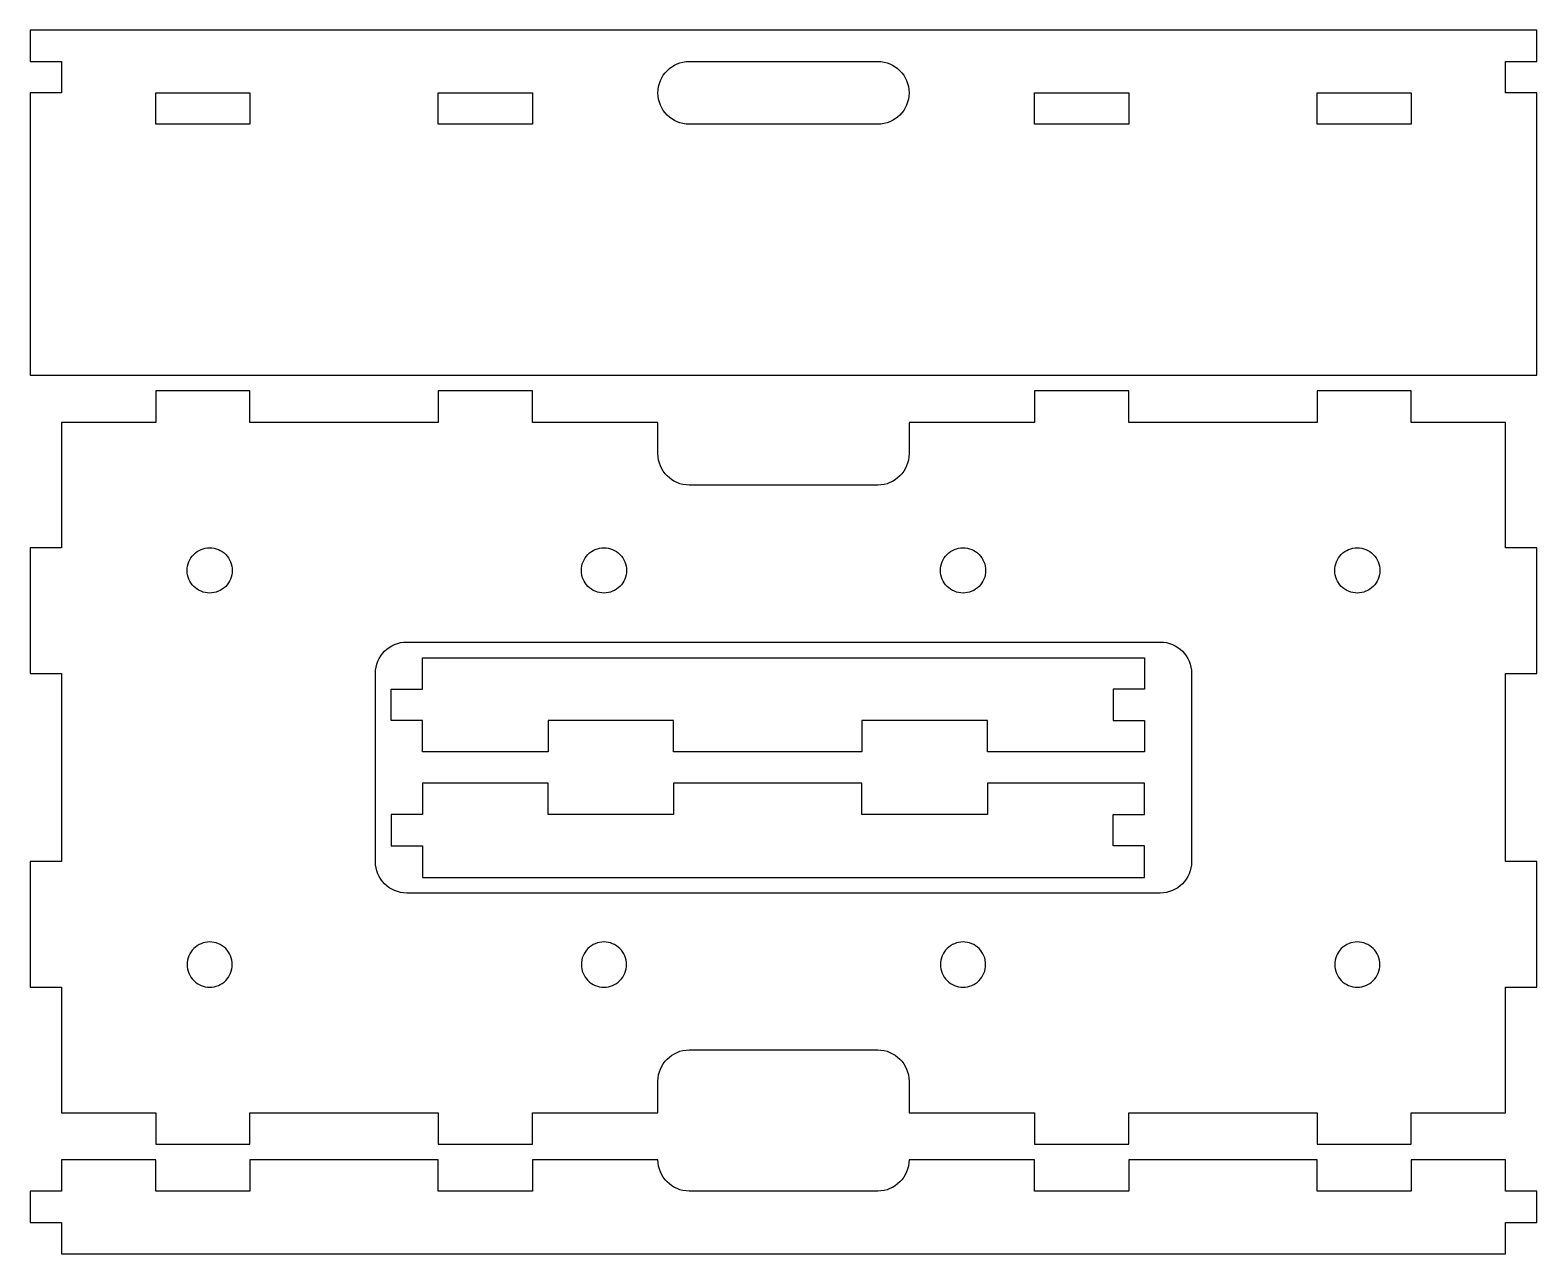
# Model space of a CAD drawing. Header units: inches. Extents: x 0 to 12, y 0 to 9.8.
import ezdxf

# ---------------------------------------------------------------- set-up
doc = ezdxf.new("R2010")
doc.units = ezdxf.units.IN
doc.layers.add('Layer_1', color=7, linetype='CONTINUOUS')

msp = doc.modelspace()

# ---------------------------------------------------------------- linework, layer by layer
at = {"layer": 'Layer_1', "color": 7}
for points in [[(0, 9.75), (0, 9.5), (0.25, 9.5), (0.25, 9.25), (0, 9.25), (0, 7), (6, 7), (12, 7), (12, 9.25), (11.75, 9.25), (11.75, 9.5), (12, 9.5), (12, 9.75), (6, 9.75)], [(5.25, 9.5)], [(1, 9.25), (1.75, 9.25), (1.75, 9), (1, 9)], [(3.25, 9.25), (4, 9.25), (4, 9), (3.25, 9)], [(8, 9.25), (8.75, 9.25), (8.75, 9), (8, 9)], [(10.25, 9.25), (11.000001, 9.25), (11.000001, 9), (10.25, 9)], [(1.25, 5.444999)], [(4.39, 5.444999)], [(7.25, 5.444999)], [(10.39, 5.444999)], [(3, 4.875)], [(3.124999, 3.999991), (3.124999, 4.249991), (2.874999, 4.249991), (2.874999, 4.499991), (3.124999, 4.499991), (3.124999, 4.749991), (8.874999, 4.749991), (8.874999, 4.499991), (8.624999, 4.499991), (8.624999, 4.249991), (8.874999, 4.249991), (8.874999, 3.999991), (7.624999, 3.999991), (7.624999, 4.249991), (6.624999, 4.249991), (6.624999, 3.999991), (6.124999, 3.999991), (5.624999, 3.999991), (5.124999, 3.999991), (5.124999, 4.249991), (4.124999, 4.249991), (4.124999, 3.999991)], [(3.124999, 3.750001), (3.124999, 3.500001), (2.874999, 3.500001), (2.874999, 3.250001), (3.124999, 3.250001), (3.124999, 3.000001), (8.874999, 3.000001), (8.874999, 3.250001), (8.624999, 3.250001), (8.624999, 3.500001), (8.874999, 3.500001), (8.874999, 3.750001), (7.624999, 3.750001), (7.624999, 3.500001), (6.624999, 3.500001), (6.624999, 3.750001), (6.124999, 3.750001), (5.624999, 3.750001), (5.124999, 3.750001), (5.124999, 3.500001), (4.124999, 3.500001), (4.124999, 3.750001)], [(1.25, 2.304999)], [(4.39, 2.304999)], [(7.25, 2.304999)], [(10.39, 2.304999)]]:
    msp.add_lwpolyline(points, close=True, dxfattribs=at)
for points in [[(5.25, 9.5), (6.75, 9.5)], [(6.75, 9), (5.25, 9)], [(1, 6.875), (1, 6.625), (0.25, 6.625), (0.25, 5.625), (0, 5.625), (0, 4.625), (0.25, 4.625), (0.25, 3.125), (0, 3.125), (0, 2.125), (0.25, 2.125), (0.25, 1.125), (1, 1.125), (1, 0.875), (1.75, 0.875), (1.75, 1.125), (3.25, 1.125), (3.25, 0.875), (4, 0.875), (4, 1.125), (5, 1.125), (5, 1.375), (5, 1.37502)], [(5, 6.37498), (5, 6.375), (5, 6.625), (4, 6.625), (4, 6.875), (3.25, 6.875), (3.25, 6.625), (1.75, 6.625), (1.75, 6.875), (1, 6.875)], [(7, 1.37502), (7, 1.375), (7, 1.125), (8, 1.125), (8, 0.875), (8.75, 0.875), (8.75, 1.125), (10.25, 1.125), (10.25, 0.875), (11, 0.875), (11, 1.125), (11.75, 1.125), (11.75, 2.125), (12, 2.125), (12, 3.125), (11.75, 3.125), (11.75, 4.625), (12, 4.625), (12, 5.625), (11.75, 5.625), (11.75, 6.625), (11, 6.625), (11, 6.875), (10.25, 6.875), (10.25, 6.625), (8.75, 6.625), (8.75, 6.875), (8, 6.875), (8, 6.625), (7, 6.625), (7, 6.375), (7, 6.37498)], [(6.75, 6.12498), (5.25, 6.12498)], [(3, 4.875), (9, 4.875)], [(2.75, 3.125), (2.75, 4.625)], [(9.25, 4.625), (9.25, 3.125)], [(9, 2.875), (3, 2.875)], [(5.25, 1.62502), (6.75, 1.62502)], [(0.25, 0.75), (0.25, 0.5), (0, 0.5), (0, 0.25), (0.25, 0.25), (0.25, 0), (11.75, 0), (11.75, 0.25), (12, 0.25), (12, 0.5), (11.75, 0.5), (11.75, 0.75), (11, 0.75), (11, 0.5), (10.25, 0.5), (10.25, 0.75), (8.75, 0.75), (8.75, 0.5), (8, 0.5), (8, 0.75), (7, 0.75)], [(5, 0.75), (4, 0.75), (4, 0.5), (3.25, 0.5), (3.25, 0.75), (1.75, 0.75), (1.75, 0.5), (1, 0.5), (1, 0.75), (0.25, 0.75)], [(6.75, 0.5), (5.25, 0.5)]]:
    msp.add_lwpolyline(points, dxfattribs=at)
for points in [[(5, 9.25), (5, 9.3885), (5.1115, 9.5), (5.25, 9.5)], [(6.75, 9.5), (6.8885, 9.5), (7, 9.3885), (7, 9.25)], [(5.25, 9), (5.1115, 9), (5, 9.1115), (5, 9.25)], [(7, 9.25), (7, 9.1115), (6.8885, 9), (6.75, 9)], [(5.25, 6.12498), (5.1115, 6.12498), (5, 6.23648), (5, 6.37498)], [(7, 6.37498), (7, 6.23648), (6.8885, 6.12498), (6.75, 6.12498)], [(1.25, 5.444999), (1.25, 5.492738), (1.268964, 5.538522), (1.30272, 5.572278)], [(1.30272, 5.572278), (1.336477, 5.606035), (1.382261, 5.624999), (1.43, 5.624999)], [(1.43, 5.624999), (1.477739, 5.624999), (1.523522, 5.606035), (1.557279, 5.572278)], [(1.557279, 5.572278), (1.591035, 5.538522), (1.61, 5.492738), (1.61, 5.444999)], [(4.39, 5.444999), (4.39, 5.492738), (4.408964, 5.538522), (4.44272, 5.572278)], [(4.44272, 5.572278), (4.476477, 5.606035), (4.522261, 5.624999), (4.57, 5.624999)], [(4.57, 5.624999), (4.617739, 5.624999), (4.663522, 5.606035), (4.697279, 5.572278)], [(4.697279, 5.572278), (4.731035, 5.538522), (4.75, 5.492738), (4.75, 5.444999)], [(7.25, 5.444999), (7.25, 5.492738), (7.268964, 5.538522), (7.30272, 5.572278)], [(7.30272, 5.572278), (7.336477, 5.606035), (7.382261, 5.624999), (7.43, 5.624999)], [(7.43, 5.624999), (7.477739, 5.624999), (7.523522, 5.606035), (7.557279, 5.572278)], [(7.557279, 5.572278), (7.591035, 5.538522), (7.61, 5.492738), (7.61, 5.444999)], [(10.39, 5.444999), (10.39, 5.492738), (10.408964, 5.538522), (10.44272, 5.572278)], [(10.44272, 5.572278), (10.476477, 5.606035), (10.522261, 5.624999), (10.57, 5.624999)], [(10.57, 5.624999), (10.617739, 5.624999), (10.663522, 5.606035), (10.697279, 5.572278)], [(10.697279, 5.572278), (10.731035, 5.538522), (10.75, 5.492738), (10.75, 5.444999)], [(1.30272, 5.31772), (1.268964, 5.351477), (1.25, 5.39726), (1.25, 5.444999)], [(1.61, 5.444999), (1.61, 5.39726), (1.591035, 5.351477), (1.557279, 5.31772)], [(4.44272, 5.31772), (4.408964, 5.351477), (4.39, 5.39726), (4.39, 5.444999)], [(4.75, 5.444999), (4.75, 5.39726), (4.731035, 5.351477), (4.697279, 5.31772)], [(7.30272, 5.31772), (7.268964, 5.351477), (7.25, 5.39726), (7.25, 5.444999)], [(7.61, 5.444999), (7.61, 5.39726), (7.591035, 5.351477), (7.557279, 5.31772)], [(10.44272, 5.31772), (10.408964, 5.351477), (10.39, 5.39726), (10.39, 5.444999)], [(10.75, 5.444999), (10.75, 5.39726), (10.731035, 5.351477), (10.697279, 5.31772)], [(1.43, 5.264999), (1.382261, 5.264999), (1.336477, 5.283963), (1.30272, 5.31772)], [(1.557279, 5.31772), (1.523522, 5.283963), (1.477739, 5.264999), (1.43, 5.264999)], [(4.57, 5.264999), (4.522261, 5.264999), (4.476477, 5.283963), (4.44272, 5.31772)], [(4.697279, 5.31772), (4.663522, 5.283963), (4.617739, 5.264999), (4.57, 5.264999)], [(7.43, 5.264999), (7.382261, 5.264999), (7.336477, 5.283963), (7.30272, 5.31772)], [(7.557279, 5.31772), (7.523522, 5.283963), (7.477739, 5.264999), (7.43, 5.264999)], [(10.57, 5.264999), (10.522261, 5.264999), (10.476477, 5.283963), (10.44272, 5.31772)], [(10.697279, 5.31772), (10.663522, 5.283963), (10.617739, 5.264999), (10.57, 5.264999)], [(2.75, 4.625), (2.75, 4.7635), (2.8615, 4.875), (3, 4.875)], [(9, 4.875), (9.1385, 4.875), (9.25, 4.7635), (9.25, 4.625)], [(3, 2.875), (2.8615, 2.875), (2.75, 2.9865), (2.75, 3.125)], [(9.25, 3.125), (9.25, 2.9865), (9.1385, 2.875), (9, 2.875)], [(1.30272, 2.432278), (1.268964, 2.398522), (1.25, 2.352738), (1.25, 2.304999)], [(1.43, 2.484999), (1.382261, 2.484999), (1.336477, 2.466035), (1.30272, 2.432278)], [(1.557279, 2.432278), (1.523522, 2.466035), (1.477739, 2.484999), (1.43, 2.484999)], [(1.61, 2.304999), (1.61, 2.352738), (1.591035, 2.398522), (1.557279, 2.432278)], [(4.44272, 2.432278), (4.408964, 2.398522), (4.39, 2.352738), (4.39, 2.304999)], [(4.57, 2.484999), (4.522261, 2.484999), (4.476477, 2.466035), (4.44272, 2.432278)], [(4.697279, 2.432278), (4.663522, 2.466035), (4.617739, 2.484999), (4.57, 2.484999)], [(4.75, 2.304999), (4.75, 2.352738), (4.731035, 2.398522), (4.697279, 2.432278)], [(7.30272, 2.432278), (7.268964, 2.398522), (7.25, 2.352738), (7.25, 2.304999)], [(7.43, 2.484999), (7.382261, 2.484999), (7.336477, 2.466035), (7.30272, 2.432278)], [(7.557279, 2.432278), (7.523522, 2.466035), (7.477739, 2.484999), (7.43, 2.484999)], [(7.61, 2.304999), (7.61, 2.352738), (7.591035, 2.398522), (7.557279, 2.432278)], [(10.44272, 2.432278), (10.408964, 2.398522), (10.39, 2.352738), (10.39, 2.304999)], [(10.57, 2.484999), (10.522261, 2.484999), (10.476477, 2.466035), (10.44272, 2.432278)], [(10.697279, 2.432278), (10.663522, 2.466035), (10.617739, 2.484999), (10.57, 2.484999)], [(10.75, 2.304999), (10.75, 2.352738), (10.731035, 2.398522), (10.697279, 2.432278)], [(1.25, 2.304999), (1.25, 2.25726), (1.268964, 2.211477), (1.30272, 2.17772)], [(1.557279, 2.17772), (1.591035, 2.211477), (1.61, 2.25726), (1.61, 2.304999)], [(4.39, 2.304999), (4.39, 2.25726), (4.408964, 2.211477), (4.44272, 2.17772)], [(4.697279, 2.17772), (4.731035, 2.211477), (4.75, 2.25726), (4.75, 2.304999)], [(7.25, 2.304999), (7.25, 2.25726), (7.268964, 2.211477), (7.30272, 2.17772)], [(7.557279, 2.17772), (7.591035, 2.211477), (7.61, 2.25726), (7.61, 2.304999)], [(10.39, 2.304999), (10.39, 2.25726), (10.408964, 2.211477), (10.44272, 2.17772)], [(10.697279, 2.17772), (10.731035, 2.211477), (10.75, 2.25726), (10.75, 2.304999)], [(1.30272, 2.17772), (1.336477, 2.143963), (1.382261, 2.124999), (1.43, 2.124999)], [(1.43, 2.124999), (1.477739, 2.124999), (1.523522, 2.143963), (1.557279, 2.17772)], [(4.44272, 2.17772), (4.476477, 2.143963), (4.522261, 2.124999), (4.57, 2.124999)], [(4.57, 2.124999), (4.617739, 2.124999), (4.663522, 2.143963), (4.697279, 2.17772)], [(7.30272, 2.17772), (7.336477, 2.143963), (7.382261, 2.124999), (7.43, 2.124999)], [(7.43, 2.124999), (7.477739, 2.124999), (7.523522, 2.143963), (7.557279, 2.17772)], [(10.44272, 2.17772), (10.476477, 2.143963), (10.522261, 2.124999), (10.57, 2.124999)], [(10.57, 2.124999), (10.617739, 2.124999), (10.663522, 2.143963), (10.697279, 2.17772)], [(5, 1.37502), (5, 1.51352), (5.1115, 1.62502), (5.25, 1.62502)], [(6.75, 1.62502), (6.8885, 1.62502), (7, 1.51352), (7, 1.37502)], [(5.25, 0.5), (5.1115, 0.5), (5, 0.6115), (5, 0.75)], [(7, 0.75), (7, 0.6115), (6.8885, 0.5), (6.75, 0.5)]]:
    msp.add_open_spline(points, degree=3, dxfattribs=at)

doc.saveas('drawing.dxf')
